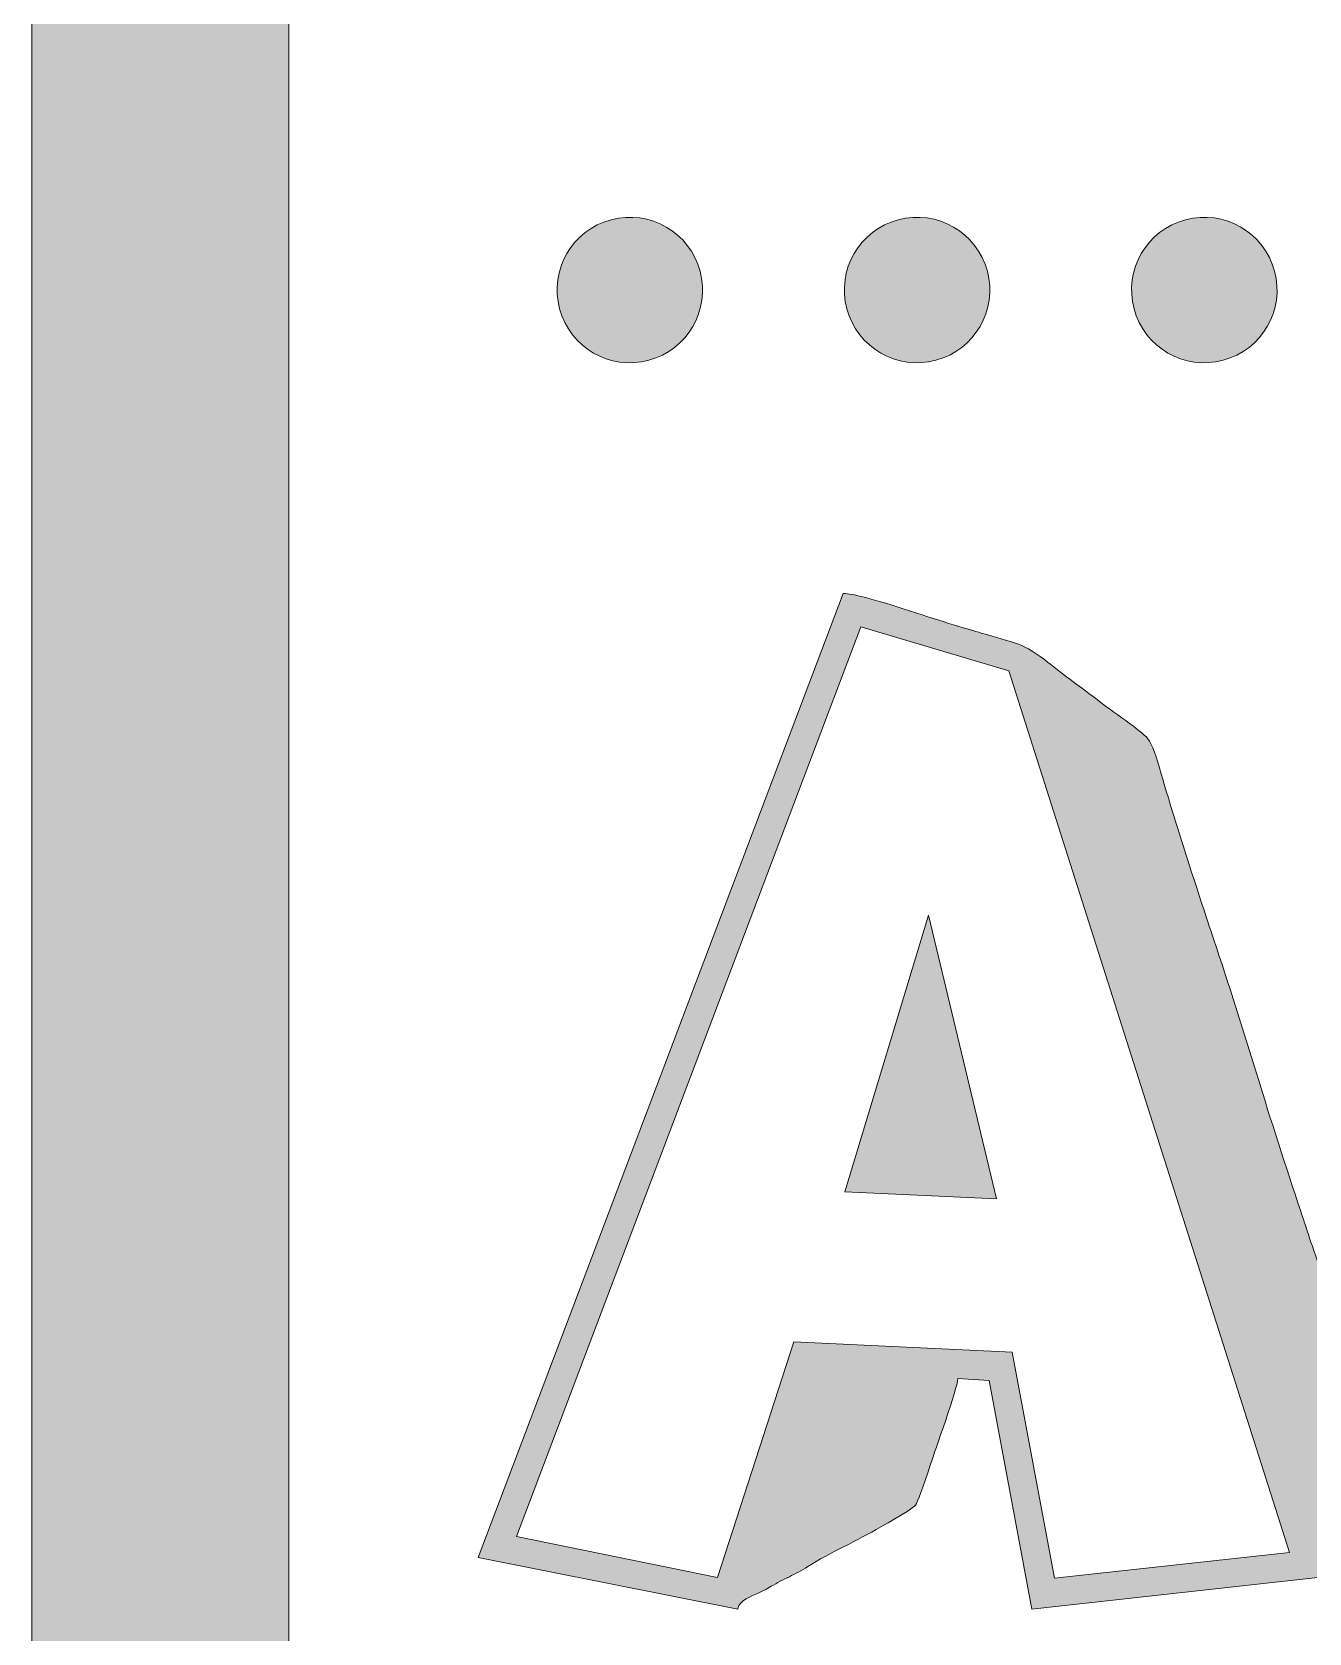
# Model space of a CAD drawing. Header units: inches. Extents: x 87 to 993, y -1015 to -65.
# Drawn here: x 86.8 to 291.8, y -585.7 to -328.8 of the extents above; entities that cross this region are included whole.
import ezdxf

# ---------------------------------------------------------------- set-up
doc = ezdxf.new("R2010")
doc.units = ezdxf.units.IN
doc.header["$MEASUREMENT"] = 0
doc.layers.add('Layer 1', color=7, linetype='Continuous')

# ---------------------------------------------------------------- blocks, each defined once
blk = doc.blocks.new('block 4')
at = {"layer": 'Layer 1', "true_color": 0xffffff}
h = blk.add_hatch(color=7, dxfattribs=at)
h.dxf.hatch_style = 2
edge = h.paths.add_edge_path()
edge.add_spline(control_points=[(992.95, -1015), (690.82, -1015), (389.05, -1015), (86.83, -1015), (86.83, -698.52), (86.83, -382.04), (86.83, -65.26), (388.8, -65.26), (690.69, -65.26), (992.95, -65.26), (992.95, -381.73), (992.95, -698.07), (992.95, -1015)], knot_values=[0, 0, 0, 0, 1, 1, 1, 2, 2, 2, 3, 3, 3, 4, 4, 4, 4], degree=3, periodic=1)
edge = h.paths.add_edge_path()
edge.add_spline(control_points=[(128.03, -106.46), (128.03, -395.83), (128.03, -684.64), (128.03, -973.62), (402.71, -973.62), (677.07, -973.62), (951.57, -973.62), (951.57, -684.41), (951.57, -395.48), (951.57, -106.46), (676.91, -106.46), (402.68, -106.46), (128.03, -106.46)], knot_values=[0, 0, 0, 0, 1, 1, 1, 2, 2, 2, 3, 3, 3, 4, 4, 4, 4], degree=3, periodic=1)
at = {"layer": 'Layer 1', "lineweight": 0}
for points in [[(992.95, -1015), (690.82, -1015), (389.05, -1015), (86.83, -1015), (86.83, -698.52), (86.83, -382.04), (86.83, -65.26), (388.8, -65.26), (690.69, -65.26), (992.95, -65.26), (992.95, -381.73), (992.95, -698.07), (992.95, -1015)], [(128.03, -106.46), (128.03, -395.83), (128.03, -684.64), (128.03, -973.62), (402.71, -973.62), (677.07, -973.62), (951.57, -973.62), (951.57, -684.41), (951.57, -395.48), (951.57, -106.46), (676.91, -106.46), (402.68, -106.46), (128.03, -106.46)]]:
    blk.add_open_spline(points, degree=3, knots=[0, 0, 0, 0, 1, 1, 1, 2, 2, 2, 3, 3, 3, 4, 4, 4, 4], dxfattribs=at)
blk = doc.blocks.new('block 13')
at = {"layer": 'Layer 1', "true_color": 0xffffff}
h = blk.add_hatch(color=7, dxfattribs=at)
h.dxf.hatch_style = 2
edge = h.paths.add_edge_path()
edge.add_spline(control_points=[(200.12, -581.92), (200.12, -581.92), (158.42, -573.63), (158.42, -573.63), (158.42, -573.63), (217.05, -418.89), (217.05, -418.89), (218.54, -418.92), (222.08, -419.85), (227.67, -421.67), (233.27, -423.49), (237.1, -424.68), (239.19, -425.24), (241.64, -425.94), (243.48, -426.48), (244.7, -426.86), (245.92, -427.24), (247.46, -428.12), (249.32, -429.51), (250.71, -430.6), (252.06, -431.65), (253.39, -432.64), (254.71, -433.63), (256.09, -434.66), (257.51, -435.72), (258.57, -436.55), (259.98, -437.59), (261.75, -438.85), (263.52, -440.1), (264.84, -441.13), (265.7, -441.92), (266.36, -442.62), (267.07, -444.27), (267.81, -446.89), (268.55, -449.5), (269.11, -451.39), (269.47, -452.55), (270.6, -456.19), (271.74, -459.82), (272.9, -463.44), (274.06, -467.07), (275.25, -470.7), (276.47, -474.34), (278.92, -481.66), (281.25, -488.95), (283.47, -496.23), (285.69, -503.51), (288.02, -510.78), (290.47, -518.03), (290.9, -519.35), (291.86, -522.25), (293.35, -526.71), (294.84, -531.18), (296.39, -535.92), (297.99, -540.91), (299.6, -545.91), (301.05, -550.49), (302.34, -554.64), (303.63, -558.79), (304.27, -561.2), (304.27, -561.86), (304.27, -562.39), (302.82, -564.74), (299.9, -568.91), (296.99, -573.08), (295.24, -575.66), (294.64, -576.65), (294.64, -576.65), (247.33, -581.92), (247.33, -581.92), (247.33, -581.92), (240.48, -545.23), (240.48, -545.23), (240.48, -545.23), (235.42, -544.88), (235.42, -544.88), (235.32, -545.94), (234.67, -548.18), (233.48, -551.58), (232.29, -554.99), (231.48, -557.34), (231.05, -558.63), (229.76, -562.54), (228.96, -564.73), (228.64, -565.19), (228.33, -565.65), (226.46, -566.83), (223.06, -568.71), (221.14, -569.8), (219.15, -570.86), (217.1, -571.89), (215.05, -572.92), (213.13, -573.97), (211.34, -575.07), (210.35, -575.7), (209.36, -576.24), (208.39, -576.7), (207.41, -577.17), (206.44, -577.68), (205.48, -578.24), (204.85, -578.64), (203.82, -579.15), (202.38, -579.78), (200.94, -580.41), (200.19, -581.12), (200.12, -581.92)], knot_values=[0, 0, 0, 0, 1, 1, 1, 2, 2, 2, 3, 3, 3, 4, 4, 4, 5, 5, 5, 6, 6, 6, 7, 7, 7, 8, 8, 8, 9, 9, 9, 10, 10, 10, 11, 11, 11, 12, 12, 12, 13, 13, 13, 14, 14, 14, 15, 15, 15, 16, 16, 16, 17, 17, 17, 18, 18, 18, 19, 19, 19, 20, 20, 20, 21, 21, 21, 22, 22, 22, 23, 23, 23, 24, 24, 24, 25, 25, 25, 26, 26, 26, 27, 27, 27, 28, 28, 28, 29, 29, 29, 30, 30, 30, 31, 31, 31, 32, 32, 32, 33, 33, 33, 34, 34, 34, 35, 35, 35, 35], degree=3, periodic=1)
h.paths.add_polyline_path([(219.88, -424.25), (164.58, -570.25), (196.84, -576.81), (209.11, -538.98), (244.15, -540.66), (250.95, -576.95), (288.68, -572.83), (243.61, -431.3)])
h.paths.add_polyline_path([(217.3, -514.95), (230.7, -470.52), (241.62, -516.04)])
at = {"layer": 'Layer 1', "lineweight": 0}
for points in [[(219.88, -424.25), (164.58, -570.25), (196.84, -576.81), (209.11, -538.98), (244.15, -540.66), (250.95, -576.95), (288.68, -572.83), (243.61, -431.3), (219.88, -424.25)], [(217.3, -514.95), (230.7, -470.52), (241.62, -516.04), (217.3, -514.95)]]:
    blk.add_lwpolyline(points, dxfattribs=at)
blk.add_open_spline([(200.12, -581.92), (200.12, -581.92), (158.42, -573.63), (158.42, -573.63), (158.42, -573.63), (217.05, -418.89), (217.05, -418.89), (218.54, -418.92), (222.08, -419.85), (227.67, -421.67), (233.27, -423.49), (237.1, -424.68), (239.19, -425.24), (241.64, -425.94), (243.48, -426.48), (244.7, -426.86), (245.92, -427.24), (247.46, -428.12), (249.32, -429.51), (250.71, -430.6), (252.06, -431.65), (253.39, -432.64), (254.71, -433.63), (256.09, -434.66), (257.51, -435.72), (258.57, -436.55), (259.98, -437.59), (261.75, -438.85), (263.52, -440.1), (264.84, -441.13), (265.7, -441.92), (266.36, -442.62), (267.07, -444.27), (267.81, -446.89), (268.55, -449.5), (269.11, -451.39), (269.47, -452.55), (270.6, -456.19), (271.74, -459.82), (272.9, -463.44), (274.06, -467.07), (275.25, -470.7), (276.47, -474.34), (278.92, -481.66), (281.25, -488.95), (283.47, -496.23), (285.69, -503.51), (288.02, -510.78), (290.47, -518.03), (290.9, -519.35), (291.86, -522.25), (293.35, -526.71), (294.84, -531.18), (296.39, -535.92), (297.99, -540.91), (299.6, -545.91), (301.05, -550.49), (302.34, -554.64), (303.63, -558.79), (304.27, -561.2), (304.27, -561.86), (304.27, -562.39), (302.82, -564.74), (299.9, -568.91), (296.99, -573.08), (295.24, -575.66), (294.64, -576.65), (294.64, -576.65), (247.33, -581.92), (247.33, -581.92), (247.33, -581.92), (240.48, -545.23), (240.48, -545.23), (240.48, -545.23), (235.42, -544.88), (235.42, -544.88), (235.32, -545.94), (234.67, -548.18), (233.48, -551.58), (232.29, -554.99), (231.48, -557.34), (231.05, -558.63), (229.76, -562.54), (228.96, -564.73), (228.64, -565.19), (228.33, -565.65), (226.46, -566.83), (223.06, -568.71), (221.14, -569.8), (219.15, -570.86), (217.1, -571.89), (215.05, -572.92), (213.13, -573.97), (211.34, -575.07), (210.35, -575.7), (209.36, -576.24), (208.39, -576.7), (207.41, -577.17), (206.44, -577.68), (205.48, -578.24), (204.85, -578.64), (203.82, -579.15), (202.38, -579.78), (200.94, -580.41), (200.19, -581.12), (200.12, -581.92)], degree=3, knots=[0, 0, 0, 0, 1, 1, 1, 2, 2, 2, 3, 3, 3, 4, 4, 4, 5, 5, 5, 6, 6, 6, 7, 7, 7, 8, 8, 8, 9, 9, 9, 10, 10, 10, 11, 11, 11, 12, 12, 12, 13, 13, 13, 14, 14, 14, 15, 15, 15, 16, 16, 16, 17, 17, 17, 18, 18, 18, 19, 19, 19, 20, 20, 20, 21, 21, 21, 22, 22, 22, 23, 23, 23, 24, 24, 24, 25, 25, 25, 26, 26, 26, 27, 27, 27, 28, 28, 28, 29, 29, 29, 30, 30, 30, 31, 31, 31, 32, 32, 32, 33, 33, 33, 34, 34, 34, 35, 35, 35, 35], dxfattribs=at)

msp = doc.modelspace()

# ---------------------------------------------------------------- hatches: boundary and pattern name
at = {"layer": 'Layer 1', "true_color": 0xffffff}
h = msp.add_hatch(color=7, dxfattribs=at)
h.dxf.hatch_style = 2
edge = h.paths.add_edge_path()
edge.add_spline(control_points=[(179.77, -358.92), (173.54, -360.58), (169.84, -366.98), (171.51, -373.21), (173.18, -379.44), (179.58, -383.14), (185.81, -381.47), (192.03, -379.8), (195.73, -373.4), (194.06, -367.17), (192.4, -360.95), (186, -357.25), (179.77, -358.92)], knot_values=[0, 0, 0, 0, 1, 1, 1, 2, 2, 2, 3, 3, 3, 4, 4, 4, 4], degree=3, periodic=1)
h = msp.add_hatch(color=7, dxfattribs=at)
h.dxf.hatch_style = 2
edge = h.paths.add_edge_path()
edge.add_spline(control_points=[(225.87, -358.92), (219.64, -360.58), (215.94, -366.98), (217.61, -373.21), (219.28, -379.44), (225.68, -383.14), (231.91, -381.47), (238.14, -379.8), (241.83, -373.4), (240.17, -367.17), (238.5, -360.95), (232.1, -357.25), (225.87, -358.92)], knot_values=[0, 0, 0, 0, 1, 1, 1, 2, 2, 2, 3, 3, 3, 4, 4, 4, 4], degree=3, periodic=1)
h = msp.add_hatch(color=7, dxfattribs=at)
h.dxf.hatch_style = 2
edge = h.paths.add_edge_path()
edge.add_spline(control_points=[(271.97, -358.92), (265.74, -360.58), (262.04, -366.98), (263.71, -373.21), (265.38, -379.44), (271.78, -383.14), (278.01, -381.47), (284.24, -379.8), (287.93, -373.4), (286.27, -367.17), (284.6, -360.95), (278.2, -357.25), (271.97, -358.92)], knot_values=[0, 0, 0, 0, 1, 1, 1, 2, 2, 2, 3, 3, 3, 4, 4, 4, 4], degree=3, periodic=1)

# ---------------------------------------------------------------- linework, layer by layer
at = {"layer": 'Layer 1', "lineweight": 0}
for points in [[(179.77, -358.92), (173.54, -360.58), (169.84, -366.98), (171.51, -373.21), (173.18, -379.44), (179.58, -383.14), (185.81, -381.47), (192.03, -379.8), (195.73, -373.4), (194.06, -367.17), (192.4, -360.95), (186, -357.25), (179.77, -358.92)], [(225.87, -358.92), (219.64, -360.58), (215.94, -366.98), (217.61, -373.21), (219.28, -379.44), (225.68, -383.14), (231.91, -381.47), (238.14, -379.8), (241.83, -373.4), (240.17, -367.17), (238.5, -360.95), (232.1, -357.25), (225.87, -358.92)], [(271.97, -358.92), (265.74, -360.58), (262.04, -366.98), (263.71, -373.21), (265.38, -379.44), (271.78, -383.14), (278.01, -381.47), (284.24, -379.8), (287.93, -373.4), (286.27, -367.17), (284.6, -360.95), (278.2, -357.25), (271.97, -358.92)]]:
    msp.add_open_spline(points, degree=3, knots=[0, 0, 0, 0, 1, 1, 1, 2, 2, 2, 3, 3, 3, 4, 4, 4, 4], dxfattribs=at)

# ---------------------------------------------------------------- block references
at = {"layer": 'Layer 1'}
for name in ['block 4', 'block 13']:
    msp.add_blockref(name, (0, 0), dxfattribs=at)

doc.saveas('drawing.dxf')
